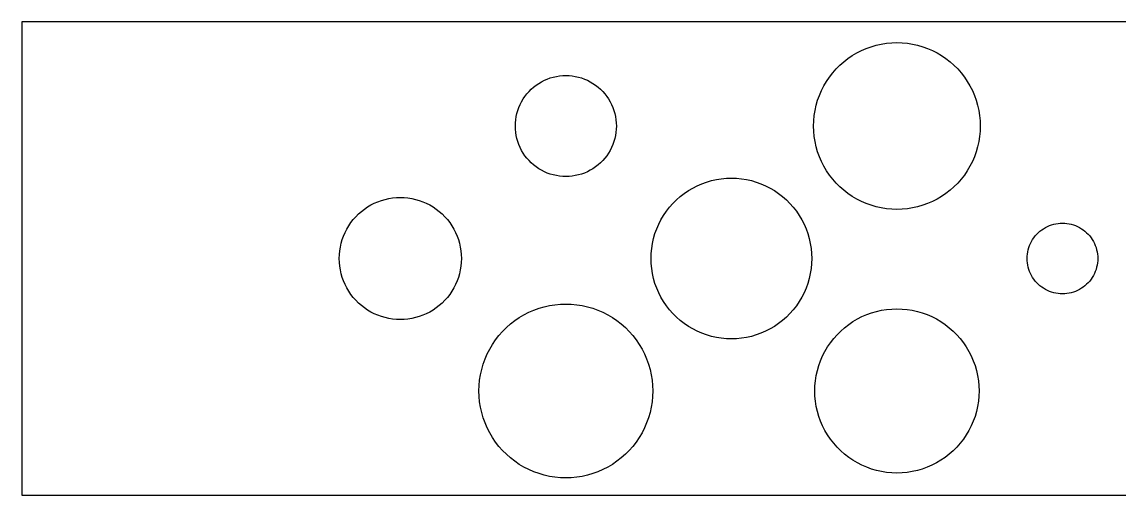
# Model space of a CAD drawing. Header units: metres. Extents: x 0 to 180, y -20 to 20.
# Drawn here: x 0 to 92.8, y -20 to 20 of the extents above; entities that cross this region are included whole.
import ezdxf

# ---------------------------------------------------------------- set-up
doc = ezdxf.new("R2010")
doc.units = ezdxf.units.M

msp = doc.modelspace()

# ---------------------------------------------------------------- linework, layer by layer
for p, q in [((180, 20), (0, 20)), ((0, 20), (0, -20)), ((70.9988, 17.5779), (71.4052, 17.7537)), ((71.4052, 17.7537), (71.8218, 17.9037)), ((71.8218, 17.9037), (72.247, 18.0273)), ((72.247, 18.0273), (72.6792, 18.1239)), ((72.6792, 18.1239), (73.1165, 18.1931)), ((73.1165, 18.1931), (73.5574, 18.2348)), ((73.5574, 18.2348), (74, 18.2487)), ((74, 18.2487), (74.4426, 18.2348)), ((74.4426, 18.2348), (74.8834, 18.1931)), ((74.8834, 18.1931), (75.3208, 18.1239)), ((75.3208, 18.1239), (75.7529, 18.0273)), ((75.7529, 18.0273), (76.1782, 17.9037)), ((76.1782, 17.9037), (76.5948, 17.7537)), ((76.5948, 17.7537), (77.0012, 17.5779)), ((69.507, 16.6311), (69.8569, 16.9025)), ((69.8569, 16.9025), (70.2231, 17.1514)), ((70.2231, 17.1514), (70.6042, 17.3768)), ((70.6042, 17.3768), (70.9988, 17.5779)), ((77.0012, 17.5779), (77.3957, 17.3768)), ((77.3957, 17.3768), (77.7769, 17.1514)), ((77.7769, 17.1514), (78.1431, 16.9025)), ((78.1431, 16.9025), (78.493, 16.6311)), ((68.5689, 15.693), (68.8617, 16.0252)), ((68.8617, 16.0252), (69.1748, 16.3383)), ((69.1748, 16.3383), (69.507, 16.6311)), ((78.493, 16.6311), (78.8252, 16.3383)), ((78.8252, 16.3383), (79.1383, 16.0252)), ((79.1383, 16.0252), (79.4311, 15.693)), ((43.7113, 14.8063), (43.9423, 14.9429)), ((43.9423, 14.9429), (44.1814, 15.0647)), ((44.1814, 15.0647), (44.4276, 15.1713)), ((44.4276, 15.1713), (44.6801, 15.2622)), ((44.6801, 15.2622), (44.9378, 15.3371)), ((44.9378, 15.3371), (45.1996, 15.3956)), ((45.1996, 15.3956), (45.4647, 15.4376)), ((45.4647, 15.4376), (45.7318, 15.4628)), ((45.7318, 15.4628), (46, 15.4712)), ((46, 15.4712), (46.2682, 15.4628)), ((46.2682, 15.4628), (46.5353, 15.4376)), ((46.5353, 15.4376), (46.8003, 15.3956)), ((46.8003, 15.3956), (47.0622, 15.3371)), ((47.0622, 15.3371), (47.3199, 15.2622)), ((47.3199, 15.2622), (47.5723, 15.1713)), ((47.5723, 15.1713), (47.8186, 15.0647)), ((47.8186, 15.0647), (48.0577, 14.9429)), ((48.0577, 14.9429), (48.2886, 14.8063)), ((67.8232, 14.5957), (68.0486, 14.9769)), ((68.0486, 14.9769), (68.2975, 15.3431)), ((68.2975, 15.3431), (68.5689, 15.693)), ((79.4311, 15.693), (79.7025, 15.3431)), ((79.7025, 15.3431), (79.9514, 14.9769)), ((79.9514, 14.9769), (80.1768, 14.5957)), ((42.5445, 13.7106), (42.7089, 13.9226)), ((42.7089, 13.9226), (42.8864, 14.1239)), ((42.8864, 14.1239), (43.0761, 14.3136)), ((43.0761, 14.3136), (43.2774, 14.491)), ((43.2774, 14.491), (43.4894, 14.6555)), ((43.4894, 14.6555), (43.7113, 14.8063)), ((48.2886, 14.8063), (48.5106, 14.6555)), ((48.5106, 14.6555), (48.7226, 14.491)), ((48.7226, 14.491), (48.9239, 14.3136)), ((48.9239, 14.3136), (49.1136, 14.1239)), ((49.1136, 14.1239), (49.291, 13.9226)), ((49.291, 13.9226), (49.4555, 13.7106)), ((67.4463, 13.7948), (67.6221, 14.2012)), ((67.6221, 14.2012), (67.8232, 14.5957)), ((80.1768, 14.5957), (80.3779, 14.2012)), ((80.3779, 14.2012), (80.5537, 13.7948)), ((42.0287, 12.7723), (42.1353, 13.0186)), ((42.1353, 13.0186), (42.2571, 13.2577)), ((42.2571, 13.2577), (42.3937, 13.4886)), ((42.3937, 13.4886), (42.5445, 13.7106)), ((49.4555, 13.7106), (49.6063, 13.4886)), ((49.6063, 13.4886), (49.7429, 13.2577)), ((49.7429, 13.2577), (49.8647, 13.0186)), ((49.8647, 13.0186), (49.9713, 12.7723)), ((67.1727, 12.9529), (67.2963, 13.3782)), ((67.2963, 13.3782), (67.4463, 13.7948)), ((80.5537, 13.7948), (80.7037, 13.3782)), ((80.7037, 13.3782), (80.8273, 12.9529)), ((41.8044, 12.0004), (41.8629, 12.2622)), ((41.8629, 12.2622), (41.9378, 12.5199)), ((41.9378, 12.5199), (42.0287, 12.7723)), ((49.9713, 12.7723), (50.0622, 12.5199)), ((50.0622, 12.5199), (50.1371, 12.2622)), ((50.1371, 12.2622), (50.1956, 12.0004)), ((66.9652, 11.6426), (67.0069, 12.0834)), ((67.0069, 12.0834), (67.0761, 12.5208)), ((67.0761, 12.5208), (67.1727, 12.9529)), ((80.8273, 12.9529), (80.9239, 12.5208)), ((80.9239, 12.5208), (80.9931, 12.0834)), ((80.9931, 12.0834), (81.0348, 11.6426)), ((41.7287, 11.2), (41.7372, 11.4682)), ((41.7372, 10.9318), (41.7287, 11.2)), ((41.7372, 11.4682), (41.7624, 11.7353)), ((41.7624, 11.7353), (41.8044, 12.0004)), ((50.1956, 12.0004), (50.2376, 11.7353)), ((50.2376, 11.7353), (50.2628, 11.4682)), ((50.2628, 11.4682), (50.2712, 11.2)), ((50.2712, 11.2), (50.2628, 10.9318)), ((66.9513, 11.2), (66.9652, 11.6426)), ((66.9652, 10.7574), (66.9513, 11.2)), ((81.0348, 11.6426), (81.0487, 11.2)), ((81.0487, 11.2), (81.0348, 10.7574)), ((41.7624, 10.6647), (41.7372, 10.9318)), ((41.8044, 10.3996), (41.7624, 10.6647)), ((41.8629, 10.1378), (41.8044, 10.3996)), ((50.1956, 10.3996), (50.1371, 10.1378)), ((50.2376, 10.6647), (50.1956, 10.3996)), ((50.2628, 10.9318), (50.2376, 10.6647)), ((67.0069, 10.3166), (66.9652, 10.7574)), ((67.0761, 9.8792), (67.0069, 10.3166)), ((80.9931, 10.3166), (80.9239, 9.8792)), ((81.0348, 10.7574), (80.9931, 10.3166)), ((41.9378, 9.88011), (41.8629, 10.1378)), ((42.0287, 9.62764), (41.9378, 9.88011)), ((42.1353, 9.38138), (42.0287, 9.62764)), ((42.2571, 9.1423), (42.1353, 9.38138)), ((49.8647, 9.38138), (49.7429, 9.1423)), ((49.9713, 9.62764), (49.8647, 9.38138)), ((50.0622, 9.88011), (49.9713, 9.62764)), ((50.1371, 10.1378), (50.0622, 9.88011)), ((67.1727, 9.44705), (67.0761, 9.8792)), ((67.2963, 9.02182), (67.1727, 9.44705)), ((80.8273, 9.44705), (80.7037, 9.02182)), ((80.9239, 9.8792), (80.8273, 9.44705)), ((42.3937, 8.91135), (42.2571, 9.1423)), ((42.5445, 8.68942), (42.3937, 8.91135)), ((42.7089, 8.4774), (42.5445, 8.68942)), ((42.8864, 8.27612), (42.7089, 8.4774)), ((49.291, 8.4774), (49.1136, 8.27612)), ((49.4555, 8.68942), (49.291, 8.4774)), ((49.6063, 8.91135), (49.4555, 8.68942)), ((49.7429, 9.1423), (49.6063, 8.91135)), ((67.4463, 8.60518), (67.2963, 9.02182)), ((67.6221, 8.19879), (67.4463, 8.60518)), ((80.5537, 8.60518), (80.3779, 8.19879)), ((80.7037, 9.02182), (80.5537, 8.60518)), ((43.0761, 8.08638), (42.8864, 8.27612)), ((43.2774, 7.90894), (43.0761, 8.08638)), ((43.4894, 7.74448), (43.2774, 7.90894)), ((43.7113, 7.59366), (43.4894, 7.74448)), ((43.9423, 7.45708), (43.7113, 7.59366)), ((44.1814, 7.33525), (43.9423, 7.45708)), ((48.0577, 7.45708), (47.8186, 7.33525)), ((48.2886, 7.59366), (48.0577, 7.45708)), ((48.5106, 7.74448), (48.2886, 7.59366)), ((48.7226, 7.90894), (48.5106, 7.74448)), ((48.9239, 8.08638), (48.7226, 7.90894)), ((49.1136, 8.27612), (48.9239, 8.08638)), ((67.8232, 7.80424), (67.6221, 8.19879)), ((68.0486, 7.4231), (67.8232, 7.80424)), ((68.2975, 7.05685), (68.0486, 7.4231)), ((79.9514, 7.4231), (79.7025, 7.05685)), ((80.1768, 7.80424), (79.9514, 7.4231)), ((80.3779, 8.19879), (80.1768, 7.80424)), ((44.4276, 7.22868), (44.1814, 7.33525)), ((44.6801, 7.1378), (44.4276, 7.22868)), ((44.9378, 7.06293), (44.6801, 7.1378)), ((45.1996, 7.00439), (44.9378, 7.06293)), ((45.4647, 6.96243), (45.1996, 7.00439)), ((45.7318, 6.93718), (45.4647, 6.96243)), ((46, 6.92874), (45.7318, 6.93718)), ((46.2682, 6.93718), (46, 6.92874)), ((46.5353, 6.96243), (46.2682, 6.93718)), ((46.8003, 7.00439), (46.5353, 6.96243)), ((47.0622, 7.06293), (46.8003, 7.00439)), ((47.3199, 7.1378), (47.0622, 7.06293)), ((47.5723, 7.22868), (47.3199, 7.1378)), ((47.8186, 7.33525), (47.5723, 7.22868)), ((57.9001, 6.46275), (58.3101, 6.58186)), ((58.3101, 6.58186), (58.7267, 6.67499)), ((58.7267, 6.67499), (59.1483, 6.74176)), ((59.1483, 6.74176), (59.5733, 6.78194)), ((59.5733, 6.78194), (60, 6.79535)), ((60, 6.79535), (60.4267, 6.78194)), ((60.4267, 6.78194), (60.8517, 6.74176)), ((60.8517, 6.74176), (61.2733, 6.67499)), ((61.2733, 6.67499), (61.6899, 6.58186)), ((61.6899, 6.58186), (62.0999, 6.46275)), ((68.5689, 6.70697), (68.2975, 7.05685)), ((68.8617, 6.37482), (68.5689, 6.70697)), ((79.4311, 6.70697), (79.1383, 6.37482)), ((79.7025, 7.05685), (79.4311, 6.70697)), ((56.0058, 5.49756), (56.3589, 5.7375)), ((56.3589, 5.7375), (56.7263, 5.9548)), ((56.7263, 5.9548), (57.1067, 6.14862)), ((57.1067, 6.14862), (57.4985, 6.31816)), ((57.4985, 6.31816), (57.9001, 6.46275)), ((62.0999, 6.46275), (62.5015, 6.31816)), ((62.5015, 6.31816), (62.8933, 6.14862)), ((62.8933, 6.14862), (63.2737, 5.9548)), ((63.2737, 5.9548), (63.6411, 5.7375)), ((63.6411, 5.7375), (63.9942, 5.49756)), ((69.1748, 6.06169), (68.8617, 6.37482)), ((69.507, 5.76886), (69.1748, 6.06169)), ((69.8569, 5.49745), (69.507, 5.76886)), ((78.493, 5.76886), (78.1431, 5.49745)), ((78.8252, 6.06169), (78.493, 5.76886)), ((79.1383, 6.37482), (78.8252, 6.06169)), ((29.5127, 4.52429), (29.8017, 4.67154)), ((29.8017, 4.67154), (30.0994, 4.80035)), ((30.0994, 4.80035), (30.4046, 4.91022)), ((30.4046, 4.91022), (30.716, 5.0007)), ((30.716, 5.0007), (31.0326, 5.07146)), ((31.0326, 5.07146), (31.3529, 5.12219)), ((31.3529, 5.12219), (31.6758, 5.15273)), ((31.6758, 5.15273), (32, 5.1629)), ((32, 5.1629), (32.3242, 5.15273)), ((32.3242, 5.15273), (32.6471, 5.12219)), ((32.6471, 5.12219), (32.9674, 5.07146)), ((32.9674, 5.07146), (33.284, 5.0007)), ((33.284, 5.0007), (33.5954, 4.91022)), ((33.5954, 4.91022), (33.9006, 4.80035)), ((33.9006, 4.80035), (34.1983, 4.67154)), ((34.1983, 4.67154), (34.4872, 4.52429)), ((54.7641, 4.33151), (55.0464, 4.65173)), ((55.0464, 4.65173), (55.3483, 4.9536)), ((55.3483, 4.9536), (55.6685, 5.2359)), ((55.6685, 5.2359), (56.0058, 5.49756)), ((63.9942, 5.49756), (64.3315, 5.2359)), ((64.3315, 5.2359), (64.6517, 4.9536)), ((64.6517, 4.9536), (64.9536, 4.65173)), ((64.9536, 4.65173), (65.2359, 4.33151)), ((70.2231, 5.24857), (69.8569, 5.49745)), ((70.6042, 5.02315), (70.2231, 5.24857)), ((70.9988, 4.82211), (70.6042, 5.02315)), ((71.4052, 4.64626), (70.9988, 4.82211)), ((71.8218, 4.49626), (71.4052, 4.64626)), ((76.5948, 4.64626), (76.1782, 4.49626)), ((77.0012, 4.82211), (76.5948, 4.64626)), ((77.3957, 5.02315), (77.0012, 4.82211)), ((77.7769, 5.24857), (77.3957, 5.02315)), ((78.1431, 5.49745), (77.7769, 5.24857)), ((28.2364, 3.53426), (28.4657, 3.7636)), ((28.4657, 3.7636), (28.709, 3.97809)), ((28.709, 3.97809), (28.9653, 4.17688)), ((28.9653, 4.17688), (29.2336, 4.35919)), ((29.2336, 4.35919), (29.5127, 4.52429)), ((34.4872, 4.52429), (34.7664, 4.35919)), ((34.7664, 4.35919), (35.0347, 4.17688)), ((35.0347, 4.17688), (35.291, 3.97809)), ((35.291, 3.97809), (35.5343, 3.7636)), ((35.5343, 3.7636), (35.7636, 3.53426)), ((54.2625, 3.64113), (54.5024, 3.9942)), ((54.5024, 3.9942), (54.7641, 4.33151)), ((65.2359, 4.33151), (65.4976, 3.9942)), ((65.4976, 3.9942), (65.7375, 3.64113)), ((72.247, 4.37273), (71.8218, 4.49626)), ((72.6792, 4.27612), (72.247, 4.37273)), ((73.1165, 4.20685), (72.6792, 4.27612)), ((73.5574, 4.16518), (73.1165, 4.20685)), ((74, 4.15128), (73.5574, 4.16518)), ((74.4426, 4.16518), (74, 4.15128)), ((74.8834, 4.20685), (74.4426, 4.16518)), ((75.3208, 4.27612), (74.8834, 4.20685)), ((75.7529, 4.37273), (75.3208, 4.27612)), ((76.1782, 4.49626), (75.7529, 4.37273)), ((27.6408, 2.76642), (27.8231, 3.03468)), ((27.8231, 3.03468), (28.0219, 3.29095)), ((28.0219, 3.29095), (28.2364, 3.53426)), ((35.7636, 3.53426), (35.9781, 3.29095)), ((35.9781, 3.29095), (36.1769, 3.03468)), ((36.1769, 3.03468), (36.3592, 2.76642)), ((53.6818, 2.50153), (53.8514, 2.89331)), ((53.8514, 2.89331), (54.0452, 3.27368)), ((54.0452, 3.27368), (54.2625, 3.64113)), ((65.7375, 3.64113), (65.9548, 3.27368)), ((65.9548, 3.27368), (66.1486, 2.89331)), ((66.1486, 2.89331), (66.3182, 2.50153)), ((86.9009, 2.77608), (87.0773, 2.83961)), ((87.0773, 2.83961), (87.2575, 2.89195)), ((87.2575, 2.89195), (87.4405, 2.93288)), ((87.4405, 2.93288), (87.6258, 2.96222)), ((87.6258, 2.96222), (87.8125, 2.97986)), ((87.8125, 2.97986), (88, 2.98575)), ((88, 2.98575), (88.1875, 2.97986)), ((88.1875, 2.97986), (88.3742, 2.96222)), ((88.3742, 2.96222), (88.5595, 2.93288)), ((88.5595, 2.93288), (88.7425, 2.89195)), ((88.7425, 2.89195), (88.9226, 2.83961)), ((88.9226, 2.83961), (89.0991, 2.77608)), ((27.0898, 1.59543), (27.1996, 1.90059)), ((27.1996, 1.90059), (27.3284, 2.19826)), ((27.3284, 2.19826), (27.4757, 2.48724)), ((27.4757, 2.48724), (27.6408, 2.76642)), ((36.3592, 2.76642), (36.5243, 2.48724)), ((36.5243, 2.48724), (36.6715, 2.19826)), ((36.6715, 2.19826), (36.8004, 1.90059)), ((36.8004, 1.90059), (36.9102, 1.59543)), ((53.4181, 1.68993), (53.5372, 2.09987)), ((53.5372, 2.09987), (53.6818, 2.50153)), ((66.3182, 2.50153), (66.4628, 2.09987)), ((66.4628, 2.09987), (66.5819, 1.68993)), ((85.5845, 1.75497), (85.6994, 1.90318)), ((85.6994, 1.90318), (85.8235, 2.04388)), ((85.8235, 2.04388), (85.9561, 2.17651)), ((85.9561, 2.17651), (86.0968, 2.30057)), ((86.0968, 2.30057), (86.245, 2.41553)), ((86.245, 2.41553), (86.4001, 2.52095)), ((86.4001, 2.52095), (86.5616, 2.61644)), ((86.5616, 2.61644), (86.7287, 2.7016)), ((86.7287, 2.7016), (86.9009, 2.77608)), ((89.0991, 2.77608), (89.2713, 2.7016)), ((89.2713, 2.7016), (89.4384, 2.61644)), ((89.4384, 2.61644), (89.5998, 2.52095)), ((89.5998, 2.52095), (89.755, 2.41553)), ((89.755, 2.41553), (89.9032, 2.30057)), ((89.9032, 2.30057), (90.0439, 2.17651)), ((90.0439, 2.17651), (90.1765, 2.04388)), ((90.1765, 2.04388), (90.3006, 1.90318)), ((90.3006, 1.90318), (90.4155, 1.75497)), ((26.8778, 0.647079), (26.9285, 0.967422)), ((26.9285, 0.967422), (26.9993, 1.28395)), ((26.9993, 1.28395), (27.0898, 1.59543)), ((36.9102, 1.59543), (37.0007, 1.28395)), ((37.0007, 1.28395), (37.0715, 0.967422)), ((37.0715, 0.967422), (37.1222, 0.647079)), ((53.2582, 0.851669), (53.325, 1.27332)), ((53.325, 1.27332), (53.4181, 1.68993)), ((66.5819, 1.68993), (66.675, 1.27332)), ((66.675, 1.27332), (66.7418, 0.851669)), ((85.1604, 0.922638), (85.2239, 1.09912)), ((85.2239, 1.09912), (85.2984, 1.27127)), ((85.2984, 1.27127), (85.3835, 1.4384)), ((85.3835, 1.4384), (85.479, 1.59984)), ((85.479, 1.59984), (85.5845, 1.75497)), ((90.4155, 1.75497), (90.521, 1.59984)), ((90.521, 1.59984), (90.6164, 1.4384)), ((90.6164, 1.4384), (90.7016, 1.27127)), ((90.7016, 1.27127), (90.7761, 1.09912)), ((90.7761, 1.09912), (90.8396, 0.922638)), ((26.8371, 0), (26.8473, 0.324173)), ((26.8473, -0.324173), (26.8371, 0)), ((26.8473, 0.324173), (26.8778, 0.647079)), ((37.1222, 0.647079), (37.1527, 0.324173)), ((37.1527, 0.324173), (37.1629, 0)), ((37.1629, 0), (37.1527, -0.324173)), ((53.2046, 0), (53.218, 0.426682)), ((53.218, -0.426682), (53.2046, 0)), ((53.218, 0.426682), (53.2582, 0.851669)), ((66.7418, 0.851669), (66.7819, 0.426682)), ((66.7819, 0.426682), (66.7953, 0)), ((66.7953, 0), (66.7819, -0.426682)), ((85.0142, 0), (85.0201, 0.187469)), ((85.0201, -0.187469), (85.0142, 0)), ((85.0201, 0.187469), (85.0378, 0.374207)), ((85.0378, 0.374207), (85.0671, 0.559464)), ((85.0671, 0.559464), (85.108, 0.742523)), ((85.108, 0.742523), (85.1604, 0.922638)), ((90.8396, 0.922638), (90.892, 0.742523)), ((90.892, 0.742523), (90.9329, 0.559464)), ((90.9329, 0.559464), (90.9622, 0.374207)), ((90.9622, 0.374207), (90.9799, 0.187469)), ((90.9799, 0.187469), (90.9857, 0)), ((90.9857, 0), (90.9799, -0.187469)), ((26.8778, -0.647079), (26.8473, -0.324173)), ((26.9285, -0.967422), (26.8778, -0.647079)), ((37.1222, -0.647079), (37.0715, -0.967422)), ((37.1527, -0.324173), (37.1222, -0.647079)), ((53.2582, -0.851669), (53.218, -0.426682)), ((53.325, -1.27332), (53.2582, -0.851669)), ((66.7418, -0.851669), (66.675, -1.27332)), ((66.7819, -0.426682), (66.7418, -0.851669)), ((85.0378, -0.374207), (85.0201, -0.187469)), ((85.0671, -0.559464), (85.0378, -0.374207)), ((85.108, -0.742523), (85.0671, -0.559464)), ((85.1604, -0.922638), (85.108, -0.742523)), ((85.2239, -1.09912), (85.1604, -0.922638)), ((90.8396, -0.922638), (90.7761, -1.09912)), ((90.892, -0.742523), (90.8396, -0.922638)), ((90.9329, -0.559464), (90.892, -0.742523)), ((90.9622, -0.374207), (90.9329, -0.559464)), ((90.9799, -0.187469), (90.9622, -0.374207)), ((26.9993, -1.28395), (26.9285, -0.967422)), ((27.0898, -1.59543), (26.9993, -1.28395)), ((27.1996, -1.90059), (27.0898, -1.59543)), ((36.9102, -1.59543), (36.8004, -1.90059)), ((37.0007, -1.28395), (36.9102, -1.59543)), ((37.0715, -0.967422), (37.0007, -1.28395)), ((53.4181, -1.68993), (53.325, -1.27332)), ((53.5372, -2.09987), (53.4181, -1.68993)), ((66.5819, -1.68993), (66.4628, -2.09987)), ((66.675, -1.27332), (66.5819, -1.68993)), ((85.2984, -1.27127), (85.2239, -1.09912)), ((85.3835, -1.4384), (85.2984, -1.27127)), ((85.479, -1.59984), (85.3835, -1.4384)), ((85.5845, -1.75497), (85.479, -1.59984)), ((85.6994, -1.90318), (85.5845, -1.75497)), ((90.4155, -1.75497), (90.3006, -1.90318)), ((90.521, -1.59984), (90.4155, -1.75497)), ((90.6164, -1.4384), (90.521, -1.59984)), ((90.7016, -1.27127), (90.6164, -1.4384)), ((90.7761, -1.09912), (90.7016, -1.27127)), ((27.3284, -2.19826), (27.1996, -1.90059)), ((27.4757, -2.48724), (27.3284, -2.19826)), ((27.6408, -2.76642), (27.4757, -2.48724)), ((27.8231, -3.03468), (27.6408, -2.76642)), ((36.3592, -2.76642), (36.1769, -3.03468)), ((36.5243, -2.48724), (36.3592, -2.76642)), ((36.6715, -2.19826), (36.5243, -2.48724)), ((36.8004, -1.90059), (36.6715, -2.19826)), ((53.6818, -2.50153), (53.5372, -2.09987)), ((53.8514, -2.89331), (53.6818, -2.50153)), ((66.3182, -2.50153), (66.1486, -2.89331)), ((66.4628, -2.09987), (66.3182, -2.50153)), ((85.8235, -2.04388), (85.6994, -1.90318)), ((85.9561, -2.17651), (85.8235, -2.04388)), ((86.0968, -2.30057), (85.9561, -2.17651)), ((86.245, -2.41553), (86.0968, -2.30057)), ((86.4001, -2.52095), (86.245, -2.41553)), ((86.5616, -2.61644), (86.4001, -2.52095)), ((86.7287, -2.7016), (86.5616, -2.61644)), ((86.9009, -2.77608), (86.7287, -2.7016)), ((87.0773, -2.83961), (86.9009, -2.77608)), ((89.0991, -2.77608), (88.9226, -2.83961)), ((89.2713, -2.7016), (89.0991, -2.77608)), ((89.4384, -2.61644), (89.2713, -2.7016)), ((89.5998, -2.52095), (89.4384, -2.61644)), ((89.755, -2.41553), (89.5998, -2.52095)), ((89.9032, -2.30057), (89.755, -2.41553)), ((90.0439, -2.17651), (89.9032, -2.30057)), ((90.1765, -2.04388), (90.0439, -2.17651)), ((90.3006, -1.90318), (90.1765, -2.04388)), ((28.0219, -3.29095), (27.8231, -3.03468)), ((28.2364, -3.53426), (28.0219, -3.29095)), ((28.4657, -3.7636), (28.2364, -3.53426)), ((35.7636, -3.53426), (35.5343, -3.7636)), ((35.9781, -3.29095), (35.7636, -3.53426)), ((36.1769, -3.03468), (35.9781, -3.29095)), ((54.0452, -3.27368), (53.8514, -2.89331)), ((54.2625, -3.64113), (54.0452, -3.27368)), ((54.5024, -3.9942), (54.2625, -3.64113)), ((65.7375, -3.64113), (65.4976, -3.9942)), ((65.9548, -3.27368), (65.7375, -3.64113)), ((66.1486, -2.89331), (65.9548, -3.27368)), ((87.2575, -2.89195), (87.0773, -2.83961)), ((87.4405, -2.93288), (87.2575, -2.89195)), ((87.6258, -2.96222), (87.4405, -2.93288)), ((87.8125, -2.97986), (87.6258, -2.96222)), ((88, -2.98575), (87.8125, -2.97986)), ((88.1875, -2.97986), (88, -2.98575)), ((88.3742, -2.96222), (88.1875, -2.97986)), ((88.5595, -2.93288), (88.3742, -2.96222)), ((88.7425, -2.89195), (88.5595, -2.93288)), ((88.9226, -2.83961), (88.7425, -2.89195)), ((28.709, -3.97809), (28.4657, -3.7636)), ((28.9653, -4.17688), (28.709, -3.97809)), ((29.2336, -4.35919), (28.9653, -4.17688)), ((29.5127, -4.52429), (29.2336, -4.35919)), ((29.8017, -4.67154), (29.5127, -4.52429)), ((34.4872, -4.52429), (34.1983, -4.67154)), ((34.7664, -4.35919), (34.4872, -4.52429)), ((35.0347, -4.17688), (34.7664, -4.35919)), ((35.291, -3.97809), (35.0347, -4.17688)), ((35.5343, -3.7636), (35.291, -3.97809)), ((42.4596, -4.76009), (42.871, -4.55049)), ((42.871, -4.55049), (43.2947, -4.36714)), ((43.2947, -4.36714), (43.729, -4.21075)), ((43.729, -4.21075), (44.1724, -4.08195)), ((44.1724, -4.08195), (44.6229, -3.98125)), ((44.6229, -3.98125), (45.0789, -3.90903)), ((45.0789, -3.90903), (45.5385, -3.86557)), ((45.5385, -3.86557), (46, -3.85107)), ((46, -3.85107), (46.4614, -3.86557)), ((46.4614, -3.86557), (46.9211, -3.90903)), ((46.9211, -3.90903), (47.377, -3.98125)), ((47.377, -3.98125), (47.8276, -4.08195)), ((47.8276, -4.08195), (48.2709, -4.21075)), ((48.2709, -4.21075), (48.7053, -4.36714)), ((48.7053, -4.36714), (49.129, -4.55049)), ((49.129, -4.55049), (49.5404, -4.76009)), ((54.7641, -4.33151), (54.5024, -3.9942)), ((55.0464, -4.65173), (54.7641, -4.33151)), ((65.2359, -4.33151), (64.9536, -4.65173)), ((65.4976, -3.9942), (65.2359, -4.33151)), ((71.4438, -4.74379), (71.8542, -4.59602)), ((71.8542, -4.59602), (72.2731, -4.47432)), ((72.2731, -4.47432), (72.6989, -4.37917)), ((72.6989, -4.37917), (73.1297, -4.31093)), ((73.1297, -4.31093), (73.564, -4.26987)), ((73.564, -4.26987), (74, -4.25616)), ((74, -4.25616), (74.436, -4.26987)), ((74.436, -4.26987), (74.8703, -4.31093)), ((74.8703, -4.31093), (75.3011, -4.37917)), ((75.3011, -4.37917), (75.7269, -4.47432)), ((75.7269, -4.47432), (76.1458, -4.59602)), ((76.1458, -4.59602), (76.5562, -4.74379)), ((30.0994, -4.80035), (29.8017, -4.67154)), ((30.4046, -4.91022), (30.0994, -4.80035)), ((30.716, -5.0007), (30.4046, -4.91022)), ((31.0326, -5.07146), (30.716, -5.0007)), ((31.3529, -5.12219), (31.0326, -5.07146)), ((31.6758, -5.15273), (31.3529, -5.12219)), ((32, -5.1629), (31.6758, -5.15273)), ((32.3242, -5.15273), (32, -5.1629)), ((32.6471, -5.12219), (32.3242, -5.15273)), ((32.9674, -5.07146), (32.6471, -5.12219)), ((33.284, -5.0007), (32.9674, -5.07146)), ((33.5954, -4.91022), (33.284, -5.0007)), ((33.9006, -4.80035), (33.5954, -4.91022)), ((34.1983, -4.67154), (33.9006, -4.80035)), ((40.9693, -5.84286), (41.3156, -5.53755)), ((41.3156, -5.53755), (41.6804, -5.25459)), ((41.6804, -5.25459), (42.0622, -4.9951)), ((42.0622, -4.9951), (42.4596, -4.76009)), ((49.5404, -4.76009), (49.9377, -4.9951)), ((49.9377, -4.9951), (50.3196, -5.25459)), ((50.3196, -5.25459), (50.6844, -5.53755)), ((50.6844, -5.53755), (51.0307, -5.84286)), ((55.3483, -4.9536), (55.0464, -4.65173)), ((55.6685, -5.2359), (55.3483, -4.9536)), ((56.0058, -5.49756), (55.6685, -5.2359)), ((56.3589, -5.7375), (56.0058, -5.49756)), ((63.9942, -5.49756), (63.6411, -5.7375)), ((64.3315, -5.2359), (63.9942, -5.49756)), ((64.6517, -4.9536), (64.3315, -5.2359)), ((64.9536, -4.65173), (64.6517, -4.9536)), ((69.9185, -5.58232), (70.2793, -5.33713)), ((70.2793, -5.33713), (70.6548, -5.11507)), ((70.6548, -5.11507), (71.0435, -4.91704)), ((71.0435, -4.91704), (71.4438, -4.74379)), ((76.5562, -4.74379), (76.9565, -4.91704)), ((76.9565, -4.91704), (77.3452, -5.11507)), ((77.3452, -5.11507), (77.7207, -5.33713)), ((77.7207, -5.33713), (78.0815, -5.58232)), ((40.3376, -6.51561), (40.6429, -6.16931)), ((40.6429, -6.16931), (40.9693, -5.84286)), ((51.0307, -5.84286), (51.3571, -6.16931)), ((51.3571, -6.16931), (51.6624, -6.51561)), ((56.7263, -5.9548), (56.3589, -5.7375)), ((57.1067, -6.14862), (56.7263, -5.9548)), ((57.4985, -6.31816), (57.1067, -6.14862)), ((57.9001, -6.46275), (57.4985, -6.31816)), ((58.3101, -6.58186), (57.9001, -6.46275)), ((62.0999, -6.46275), (61.6899, -6.58186)), ((62.5015, -6.31816), (62.0999, -6.46275)), ((62.8933, -6.14862), (62.5015, -6.31816)), ((63.2737, -5.9548), (62.8933, -6.14862)), ((63.6411, -5.7375), (63.2737, -5.9548)), ((68.6497, -6.77383), (68.9382, -6.44661)), ((68.9382, -6.44661), (69.2466, -6.13817)), ((69.2466, -6.13817), (69.5738, -5.84969)), ((69.5738, -5.84969), (69.9185, -5.58232)), ((78.0815, -5.58232), (78.4261, -5.84969)), ((78.4261, -5.84969), (78.7534, -6.13817)), ((78.7534, -6.13817), (79.0618, -6.44661)), ((79.0618, -6.44661), (79.3503, -6.77383)), ((39.5601, -7.65962), (39.7951, -7.26225)), ((39.7951, -7.26225), (40.0546, -6.8804)), ((40.0546, -6.8804), (40.3376, -6.51561)), ((51.6624, -6.51561), (51.9454, -6.8804)), ((51.9454, -6.8804), (52.2049, -7.26225)), ((52.2049, -7.26225), (52.4399, -7.65962)), ((58.7267, -6.67499), (58.3101, -6.58186)), ((59.1483, -6.74176), (58.7267, -6.67499)), ((59.5733, -6.78194), (59.1483, -6.74176)), ((60, -6.79535), (59.5733, -6.78194)), ((60.4267, -6.78194), (60, -6.79535)), ((60.8517, -6.74176), (60.4267, -6.78194)), ((61.2733, -6.67499), (60.8517, -6.74176)), ((61.6899, -6.58186), (61.2733, -6.67499)), ((68.1371, -7.47931), (68.3823, -7.11852)), ((68.3823, -7.11852), (68.6497, -6.77383)), ((79.3503, -6.77383), (79.6177, -7.11852)), ((79.6177, -7.11852), (79.8629, -7.47931)), ((39.1671, -8.49467), (39.3505, -8.07097)), ((39.3505, -8.07097), (39.5601, -7.65962)), ((52.4399, -7.65962), (52.6495, -8.07097)), ((52.6495, -8.07097), (52.8328, -8.49467)), ((67.5438, -8.6438), (67.717, -8.24345)), ((67.717, -8.24345), (67.9151, -7.85478)), ((67.9151, -7.85478), (68.1371, -7.47931)), ((79.8629, -7.47931), (80.0849, -7.85478)), ((80.0849, -7.85478), (80.283, -8.24345)), ((80.283, -8.24345), (80.4562, -8.6438)), ((38.882, -9.37239), (39.0108, -8.92905)), ((39.0108, -8.92905), (39.1671, -8.49467)), ((52.8328, -8.49467), (52.9892, -8.92905)), ((52.9892, -8.92905), (53.118, -9.37239)), ((67.2743, -9.47313), (67.396, -9.05423)), ((67.396, -9.05423), (67.5438, -8.6438)), ((80.4562, -8.6438), (80.604, -9.05423)), ((80.604, -9.05423), (80.7257, -9.47313)), ((38.709, -10.2789), (38.7812, -9.82294)), ((38.7812, -9.82294), (38.882, -9.37239)), ((53.118, -9.37239), (53.2187, -9.82294)), ((53.2187, -9.82294), (53.291, -10.2789)), ((67.1109, -10.3297), (67.1792, -9.89885)), ((67.1792, -9.89885), (67.2743, -9.47313)), ((80.7257, -9.47313), (80.8208, -9.89885)), ((80.8208, -9.89885), (80.8891, -10.3297)), ((38.6511, -11.2), (38.6656, -10.7386)), ((38.6656, -10.7386), (38.709, -10.2789)), ((53.291, -10.2789), (53.3344, -10.7386)), ((53.3344, -10.7386), (53.3489, -11.2)), ((67.0562, -11.2), (67.0699, -10.764)), ((67.0699, -10.764), (67.1109, -10.3297)), ((80.8891, -10.3297), (80.9301, -10.764)), ((80.9301, -10.764), (80.9438, -11.2)), ((38.6656, -11.6614), (38.6511, -11.2)), ((38.709, -12.1211), (38.6656, -11.6614)), ((53.3344, -11.6614), (53.291, -12.1211)), ((53.3489, -11.2), (53.3344, -11.6614)), ((67.0699, -11.636), (67.0562, -11.2)), ((67.1109, -12.0703), (67.0699, -11.636)), ((80.9301, -11.636), (80.8891, -12.0703)), ((80.9438, -11.2), (80.9301, -11.636)), ((38.7812, -12.577), (38.709, -12.1211)), ((38.882, -13.0276), (38.7812, -12.577)), ((53.2187, -12.577), (53.118, -13.0276)), ((53.291, -12.1211), (53.2187, -12.577)), ((67.1792, -12.5011), (67.1109, -12.0703)), ((67.2743, -12.9268), (67.1792, -12.5011)), ((67.396, -13.3457), (67.2743, -12.9268)), ((80.7257, -12.9268), (80.604, -13.3457)), ((80.8208, -12.5011), (80.7257, -12.9268)), ((80.8891, -12.0703), (80.8208, -12.5011)), ((39.0108, -13.4709), (38.882, -13.0276)), ((39.1671, -13.9053), (39.0108, -13.4709)), ((39.3505, -14.329), (39.1671, -13.9053)), ((52.8328, -13.9053), (52.6495, -14.329)), ((52.9892, -13.4709), (52.8328, -13.9053)), ((53.118, -13.0276), (52.9892, -13.4709)), ((67.5438, -13.7562), (67.396, -13.3457)), ((67.717, -14.1565), (67.5438, -13.7562)), ((80.4562, -13.7562), (80.283, -14.1565)), ((80.604, -13.3457), (80.4562, -13.7562)), ((39.5601, -14.7404), (39.3505, -14.329)), ((39.7951, -15.1377), (39.5601, -14.7404)), ((52.4399, -14.7404), (52.2049, -15.1377)), ((52.6495, -14.329), (52.4399, -14.7404)), ((67.9151, -14.5452), (67.717, -14.1565)), ((68.1371, -14.9207), (67.9151, -14.5452)), ((80.0849, -14.5452), (79.8629, -14.9207)), ((80.283, -14.1565), (80.0849, -14.5452)), ((40.0546, -15.5196), (39.7951, -15.1377)), ((40.3376, -15.8844), (40.0546, -15.5196)), ((51.9454, -15.5196), (51.6624, -15.8844)), ((52.2049, -15.1377), (51.9454, -15.5196)), ((68.3823, -15.2815), (68.1371, -14.9207)), ((68.6497, -15.6262), (68.3823, -15.2815)), ((68.9382, -15.9534), (68.6497, -15.6262)), ((79.3503, -15.6262), (79.0618, -15.9534)), ((79.6177, -15.2815), (79.3503, -15.6262)), ((79.8629, -14.9207), (79.6177, -15.2815)), ((40.6429, -16.2307), (40.3376, -15.8844)), ((40.9693, -16.5571), (40.6429, -16.2307)), ((41.3156, -16.8624), (40.9693, -16.5571)), ((51.0307, -16.5571), (50.6844, -16.8624)), ((51.3571, -16.2307), (51.0307, -16.5571)), ((51.6624, -15.8844), (51.3571, -16.2307)), ((69.2466, -16.2618), (68.9382, -15.9534)), ((69.5738, -16.5503), (69.2466, -16.2618)), ((69.9185, -16.8177), (69.5738, -16.5503)), ((78.4261, -16.5503), (78.0815, -16.8177)), ((78.7534, -16.2618), (78.4261, -16.5503)), ((79.0618, -15.9534), (78.7534, -16.2618)), ((41.6804, -17.1454), (41.3156, -16.8624)), ((42.0622, -17.4049), (41.6804, -17.1454)), ((42.4596, -17.6399), (42.0622, -17.4049)), ((49.9377, -17.4049), (49.5404, -17.6399)), ((50.3196, -17.1454), (49.9377, -17.4049)), ((50.6844, -16.8624), (50.3196, -17.1454)), ((70.2793, -17.0629), (69.9185, -16.8177)), ((70.6548, -17.2849), (70.2793, -17.0629)), ((71.0435, -17.483), (70.6548, -17.2849)), ((71.4438, -17.6562), (71.0435, -17.483)), ((76.9565, -17.483), (76.5562, -17.6562)), ((77.3452, -17.2849), (76.9565, -17.483)), ((77.7207, -17.0629), (77.3452, -17.2849)), ((78.0815, -16.8177), (77.7207, -17.0629)), ((42.871, -17.8495), (42.4596, -17.6399)), ((43.2947, -18.0328), (42.871, -17.8495)), ((43.729, -18.1892), (43.2947, -18.0328)), ((44.1724, -18.318), (43.729, -18.1892)), ((44.6229, -18.4187), (44.1724, -18.318)), ((45.0789, -18.491), (44.6229, -18.4187)), ((45.5385, -18.5344), (45.0789, -18.491)), ((46, -18.5489), (45.5385, -18.5344)), ((46.4614, -18.5344), (46, -18.5489)), ((46.9211, -18.491), (46.4614, -18.5344)), ((47.377, -18.4187), (46.9211, -18.491)), ((47.8276, -18.318), (47.377, -18.4187)), ((48.2709, -18.1892), (47.8276, -18.318)), ((48.7053, -18.0328), (48.2709, -18.1892)), ((49.129, -17.8495), (48.7053, -18.0328)), ((49.5404, -17.6399), (49.129, -17.8495)), ((71.8542, -17.804), (71.4438, -17.6562)), ((72.2731, -17.9257), (71.8542, -17.804)), ((72.6989, -18.0208), (72.2731, -17.9257)), ((73.1297, -18.0891), (72.6989, -18.0208)), ((73.564, -18.1301), (73.1297, -18.0891)), ((74, -18.1438), (73.564, -18.1301)), ((74.436, -18.1301), (74, -18.1438)), ((74.8703, -18.0891), (74.436, -18.1301)), ((75.3011, -18.0208), (74.8703, -18.0891)), ((75.7269, -17.9257), (75.3011, -18.0208)), ((76.1458, -17.804), (75.7269, -17.9257)), ((76.5562, -17.6562), (76.1458, -17.804)), ((0, -20), (180, -20))]:
    msp.add_line(p, q)

doc.saveas('drawing.dxf')
